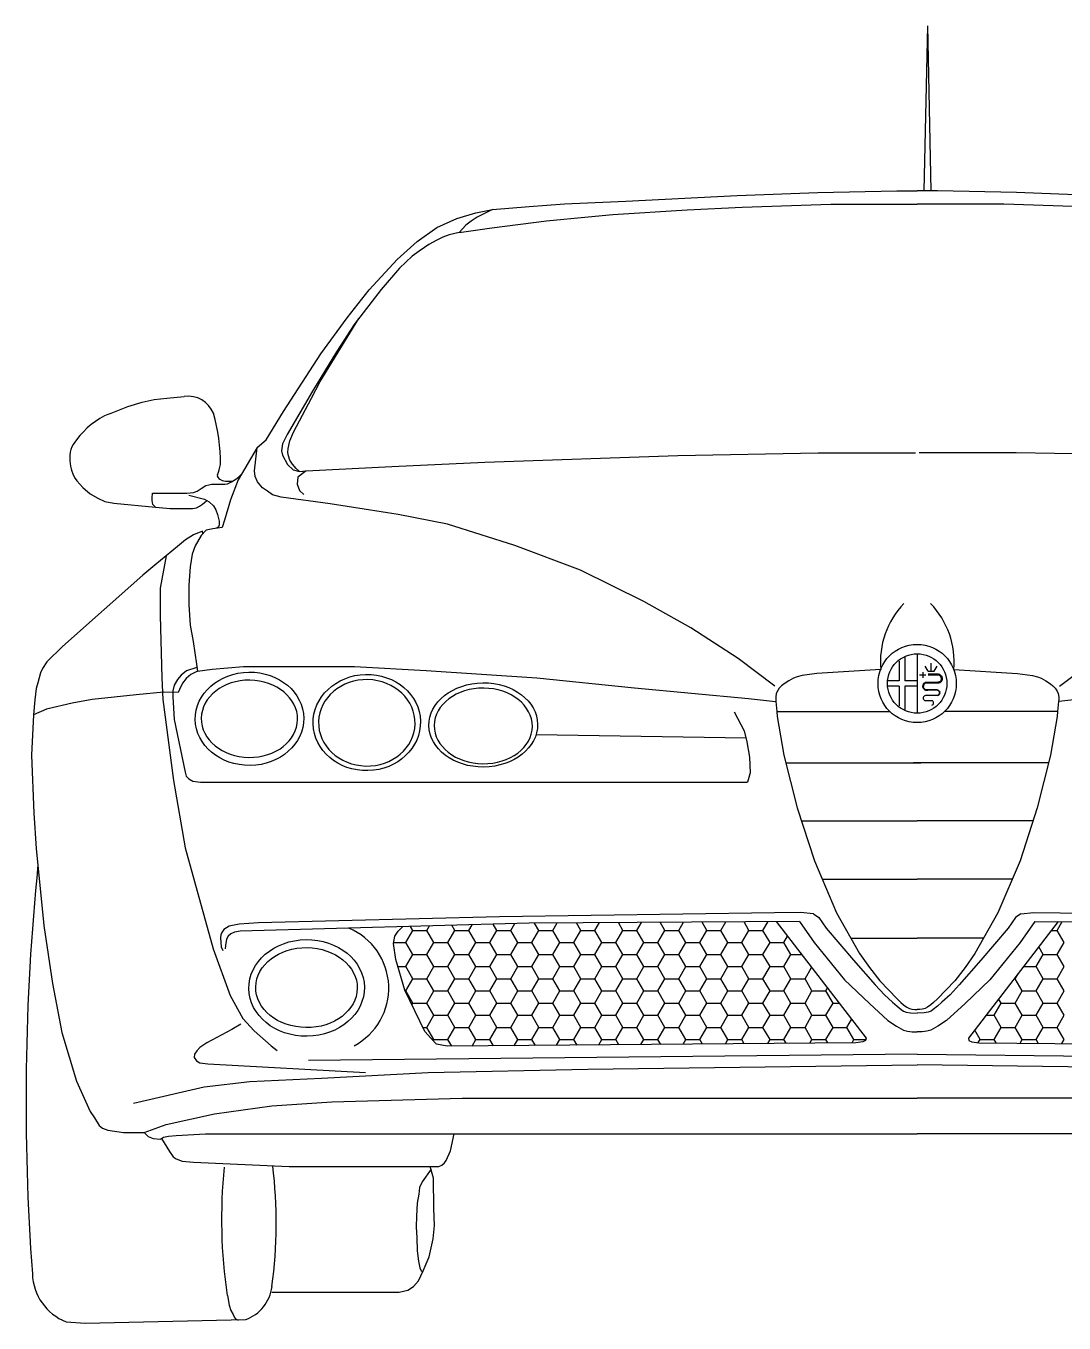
# Model space of a CAD drawing. Header units: millimetres. Extents: x 116290 to 180258, y 22146 to 121276.
# Drawn here: x 155717 to 156751, y 41388 to 42681 of the extents above; entities that cross this region are included whole.
import ezdxf

# ---------------------------------------------------------------- set-up
doc = ezdxf.new("R2010")
doc.units = ezdxf.units.MM

# ---------------------------------------------------------------- blocks, each defined once
blk = doc.blocks.new('A$C01937987')
for p, q in [((898.3, 1292.7), (894.7, 1128.4)), ((898.3, 1292.7), (901.8, 1128.4)), ((708.6, 1123.7), (789.2, 1126.7)), ((789.2, 1126.7), (867.9, 1128.4)), ((867.9, 1128.4), (888.1, 1128.4)), ((908.4, 1128.4), (888.1, 1128.4)), ((987.1, 1126.7), (908.4, 1128.4)), ((1067.7, 1123.7), (987.1, 1126.7)), ((464.7, 1109.7), (501.2, 1112.7)), ((501.2, 1112.7), (536.7, 1115.4)), ((536.7, 1115.4), (597.6, 1118.1)), ((597.6, 1118.1), (708.6, 1123.7)), ((658.9, 1109.5), (713.6, 1112.1)), ((713.6, 1112.1), (802, 1115)), ((802, 1115), (855, 1115)), ((855, 1115), (888.1, 1115)), ((921.3, 1115), (888.1, 1115)), ((974.3, 1115), (921.3, 1115)), ((1062.7, 1112.1), (974.3, 1115)), ((409.3, 1091.9), (429.2, 1100.8)), ((429.2, 1100.8), (448.1, 1106.4)), ((449.4, 1102.2), (443.5, 1098)), ((448.1, 1106.4), (464.7, 1109.7)), ((464.7, 1109.7), (449.4, 1102.2)), ((518.6, 1098.5), (560.3, 1102.5)), ((560.3, 1102.5), (584.7, 1104.9)), ((584.7, 1104.9), (658.9, 1109.5)), ((389.6, 1078), (409.3, 1091.9)), ((431.6, 1086.7), (421.6, 1084.5)), ((438.1, 1094.2), (431.6, 1086.7)), ((431.6, 1086.7), (464, 1091.6)), ((443.5, 1098), (438.1, 1094.2)), ((464, 1091.6), (518.6, 1098.5)), ((369.6, 1059.9), (389.6, 1078)), ((401.4, 1074.9), (396.9, 1071.8)), ((409.2, 1079.3), (401.4, 1074.9)), ((415.4, 1082.2), (409.2, 1079.3)), ((421.6, 1084.5), (415.4, 1082.2)), ((384.8, 1063.4), (372, 1051.2)), ((391.7, 1068.4), (384.8, 1063.4)), ((396.9, 1071.8), (391.7, 1068.4)), ((341.8, 1029.7), (369.6, 1059.9)), ((372, 1051.2), (353.9, 1030.1)), ((320, 1001.8), (341.8, 1029.7)), ((353.9, 1030.1), (327, 995.2)), ((292.9, 938.2), (331.5, 1001.1)), ((293.6, 966), (320, 1001.8)), ((327, 995.2), (309.3, 967.8)), ((256.6, 908.4), (293.6, 966)), ((309.3, 967.8), (285.4, 928.6)), ((284.4, 921.9), (292.9, 938.2)), ((101.3, 913.4), (115.7, 917.8)), ((115.7, 917.8), (127.6, 920.4)), ((127.6, 920.4), (140.1, 921.9)), ((140.1, 921.9), (157.5, 923.4)), ((285.4, 928.6), (260, 885.6)), ((266.3, 887.8), (284.4, 921.9)), ((83, 906.2), (101.3, 913.4)), ((239.2, 880.2), (256.6, 908.4)), ((230.1, 872.6), (239.2, 880.2)), ((260, 885.6), (255.4, 876.2)), ((261, 871.6), (262.8, 879.2)), ((262.8, 879.2), (266.3, 887.8)), ((230.1, 872.6), (211.2, 840.2)), ((227.6, 849.4), (230.1, 872.6)), ((255.4, 876.2), (254.5, 869.4)), ((254.5, 869.4), (255.4, 865.1)), ((260.8, 867.7), (261, 871.6)), ((261.4, 864.2), (260.8, 867.7)), ((649.5, 864.6), (789.4, 867.2)), ((789.4, 867.2), (886.3, 867.2)), ((986.9, 867.2), (890, 867.2)), ((1126.8, 864.6), (986.9, 867.2)), ((255.4, 865.1), (260.4, 855.6)), ((260.4, 855.6), (266.2, 850.3)), ((262.8, 860), (261.4, 864.2)), ((265.6, 856), (262.8, 860)), ((269.2, 851.5), (265.6, 856)), ((278.9, 849.2), (364.6, 853.8)), ((364.6, 853.8), (457.3, 857.8)), ((457.3, 857.8), (649.5, 864.6)), ((190.6, 845.5), (190.5, 844)), ((190.5, 844), (190.9, 843)), ((190.9, 843), (191.9, 841.7)), ((191.9, 841.7), (192.9, 840.9)), ((192.9, 840.9), (195.3, 839.6)), ((211.2, 840.2), (203.7, 820.3)), ((204.8, 838.2), (209.9, 841.6)), ((209.9, 841.6), (212, 843.5)), ((212, 843.5), (214.7, 846.1)), ((228.2, 843.7), (227.6, 849.4)), ((230.5, 838.3), (228.2, 843.7)), ((266.2, 850.3), (272.5, 848.7)), ((272.5, 848.7), (269.2, 851.5)), ((270.6, 843.1), (270, 836.1)), ((278.9, 849.2), (270.6, 843.1)), ((272.5, 848.7), (278.9, 849.2)), ((50.5, 839.5), (56.6, 832.8)), ((56.6, 832.8), (63.6, 826.5)), ((160, 827.2), (166.9, 827.8)), ((166.9, 827.8), (170.5, 829.2)), ((170.5, 829.2), (174.5, 831.6)), ((174.5, 831.6), (179.1, 834.7)), ((179.1, 834.7), (182, 835.5)), ((182, 835.5), (184.7, 836)), ((184.7, 836), (187.6, 836)), ((187.6, 836), (198.1, 836)), ((195.3, 839.6), (198.7, 839)), ((198.1, 836), (200.5, 836.4)), ((198.7, 839), (201.2, 839)), ((200.5, 836.4), (202.5, 837.2)), ((201.2, 839), (203.7, 839)), ((202.5, 837.2), (204.8, 838.2)), ((203.7, 839), (206.3, 839.2)), ((235.4, 832.5), (230.5, 838.3)), ((240.5, 828.9), (235.4, 832.5)), ((245.4, 825.3), (240.5, 828.9)), ((270, 836.1), (272.5, 829.8)), ((272.5, 829.8), (276.6, 825.6)), ((63.6, 826.5), (71.3, 822)), ((71.3, 822), (78.3, 818.9)), ((78.3, 818.9), (87.5, 817.2)), ((87.5, 817.2), (128.8, 813)), ((125.5, 822.5), (125.9, 827.2)), ((125.7, 819.7), (125.5, 822.5)), ((126.1, 815.9), (125.7, 819.7)), ((125.9, 827.2), (160, 827.2)), ((128.8, 813), (126.1, 815.9)), ((162.2, 825), (177.6, 821.2)), ((172.7, 814.1), (175.6, 816)), ((175.6, 816), (177.6, 817.7)), ((177.6, 821.2), (182.5, 818.3)), ((177.6, 817.7), (180, 819.8)), ((182.5, 818.3), (186.7, 814.6)), ((186.7, 814.6), (188.9, 810.5)), ((203.7, 820.3), (197.6, 800.3)), ((254.1, 823.1), (245.4, 825.3)), ((303, 816.4), (254.1, 823.1)), ((370.7, 805.9), (303, 816.4)), ((128.8, 813), (143.4, 811.9)), ((143.4, 811.9), (158.5, 811.9)), ((158.5, 811.9), (165.8, 811.9)), ((165.8, 811.9), (169.6, 812.5)), ((169.6, 812.5), (172.7, 814.1)), ((188.9, 810.5), (190.6, 805.7)), ((190.6, 805.7), (192.5, 799.1)), ((419.8, 796.2), (370.7, 805.9)), ((175.7, 789.1), (166.6, 785.4)), ((179.4, 790.2), (174.5, 785)), ((176.2, 786.8), (175.7, 789.1)), ((186, 791.6), (179.4, 790.2)), ((195.4, 792.8), (186, 791.6)), ((191.7, 793.5), (189.9, 792.1)), ((192.2, 795.6), (191.7, 793.5)), ((192.5, 799.1), (192.2, 795.6)), ((197.6, 800.3), (195.4, 792.8)), ((487.2, 774.9), (419.8, 796.2)), ((158.8, 780.4), (150.9, 774)), ((166.6, 785.4), (158.8, 780.4)), ((174.5, 785), (168.5, 774.5)), ((150.9, 774), (128.2, 755.3)), ((139.6, 764.7), (133.4, 732.5)), ((165.5, 766.4), (163.3, 753.6)), ((168.5, 774.5), (165.5, 766.4)), ((552.6, 750.3), (487.2, 774.9)), ((128.2, 755.3), (116.3, 745.3)), ((163.3, 753.6), (162.2, 735.5)), ((615.5, 719.2), (552.6, 750.3)), ((116.3, 745.3), (36.1, 674.1)), ((133.4, 732.5), (133.4, 705)), ((162.2, 735.5), (162.2, 715.8)), ((162.2, 715.8), (163.3, 695.4)), ((662.5, 693), (615.5, 719.2)), ((133.4, 705), (135.2, 643)), ((163.3, 695.4), (166.3, 679.3)), ((709.5, 662.4), (662.5, 693)), ((36.1, 674.1), (20.7, 659)), ((166.3, 679.3), (169.6, 656.8)), ((746.2, 634.6), (709.5, 662.4)), ((870.1, 659.6), (870.1, 640.7)), ((875.7, 664.3), (875.7, 640.7)), ((888.1, 666.9), (888.1, 607.8)), ((1030.1, 634.6), (1066.8, 662.4)), ((14.4, 647.9), (11.5, 637.9)), ((16.3, 652.5), (14.4, 647.9)), ((20.7, 659), (16.3, 652.5)), ((159.9, 650), (154.3, 645.8)), ((170.2, 653.3), (159.9, 650)), ((170.7, 649.8), (164.2, 646.2)), ((169.6, 656.8), (170.7, 649.8)), ((170.7, 649.8), (185.3, 651.8)), ((185.3, 651.8), (216.7, 654.2)), ((216.7, 654.2), (254.3, 654.2)), ((254.3, 654.2), (327.4, 654.2)), ((327.4, 654.2), (398.8, 650.4)), ((398.8, 650.4), (508.9, 642.9)), ((893.6, 648.8), (893.6, 643.2)), ((898.9, 649.8), (896, 654.5)), ((898.9, 649.8), (905, 649.8)), ((901.9, 649.8), (901.9, 657.7)), ((905, 649.8), (907.9, 654.5)), ((11.5, 637.9), (10, 632.5)), ((135.2, 643), (136.1, 621.5)), ((147.6, 635.8), (146.2, 630)), ((150.7, 641.5), (147.6, 635.8)), ((154.3, 645.8), (150.7, 641.5)), ((155.7, 637.6), (152.8, 631.5)), ((159.5, 642.3), (155.7, 637.6)), ((164.2, 646.2), (159.5, 642.3)), ((508.9, 642.9), (606.2, 633)), ((870.1, 639.9), (858.8, 639.9)), ((870.1, 634.6), (858.8, 634.6)), ((870.1, 640.8), (870.1, 639.9)), ((870.1, 634.6), (870.1, 615.1)), ((875.7, 640.7), (875.7, 639.9)), ((875.9, 639.9), (875.7, 639.9)), ((875.7, 634.6), (875.7, 610.5)), ((875.9, 634.6), (875.7, 634.6)), ((888.1, 639.9), (875.9, 639.9)), ((888.1, 634.6), (875.9, 634.6)), ((890.4, 646.1), (896.8, 646.1)), ((8.7, 621.2), (7.2, 606)), ((10, 632.5), (8.7, 621.2)), ((65.8, 621.4), (45.7, 617.7)), ((87.8, 623.7), (65.8, 621.4)), ((109.5, 626), (87.8, 623.7)), ((137.2, 628.6), (109.5, 626)), ((136.1, 621.5), (146.9, 540.7)), ((151.5, 628.3), (137.2, 628.6)), ((146.2, 630), (146.2, 624.2)), ((146.2, 624.2), (147.5, 601.5)), ((152.8, 631.5), (151.5, 628.3)), ((606.2, 633), (719.9, 622.4)), ((719.9, 622.4), (747, 619.6)), ((1056.4, 622.4), (1029.3, 619.6)), ((20.1, 611.9), (7.2, 606)), ((45.7, 617.7), (20.1, 611.9)), ((705.7, 609.3), (715.8, 590.2)), ((748.2, 609.6), (860.7, 609.6)), ((896.6, 620.4), (903, 620.4)), ((1028.1, 609.6), (915.6, 609.6)), ((7.2, 606), (5.2, 565.8)), ((147.5, 601.5), (158.3, 548.9)), ((715.8, 590.2), (718.4, 579.1)), ((718.4, 579.1), (721, 563.9)), ((5.2, 565.8), (7.6, 508.1)), ((721, 563.9), (721.7, 548.4)), ((158.3, 548.9), (159.4, 544.9)), ((159.4, 544.9), (162, 542.3)), ((721.7, 548.4), (719.1, 539.2)), ((146.9, 540.7), (158.5, 473.5)), ((162, 542.3), (166.2, 540.2)), ((166.2, 540.2), (173.9, 539.2)), ((173.9, 539.2), (719.1, 539.2)), ((7.6, 508.1), (10.1, 473.1)), ((10.1, 473.1), (17.7, 396.3)), ((158.5, 473.5), (186.3, 372.8)), ((471.6, 404.7), (231.5, 399)), ((745.8, 408.9), (471.6, 404.7)), ((771.8, 409.3), (745.8, 408.9)), ((784.8, 408), (771.8, 409.3)), ((784.8, 408), (790.1, 404.2)), ((790.1, 404.2), (797.4, 393.6)), ((986.2, 404.2), (978.9, 393.6)), ((991.5, 408), (986.2, 404.2)), ((991.5, 408), (1004.5, 409.3)), ((1004.5, 409.3), (1030.5, 408.9)), ((1030.5, 408.9), (1304.7, 404.7)), ((17.7, 396.3), (26.3, 338.3)), ((194.9, 389.4), (194, 386.9)), ((197.1, 392.2), (194.9, 389.4)), ((202.2, 395.6), (197.1, 392.2)), ((203.9, 387.9), (201.4, 385.5)), ((212.4, 397.5), (202.2, 395.6)), ((207.7, 389.6), (203.9, 387.9)), ((213.4, 390.5), (207.7, 389.6)), ((231.5, 399), (212.4, 397.5)), ((501.4, 398.7), (213.4, 390.5)), ((367.5, 385.7), (370.6, 390.7)), ((370.6, 390.7), (375.5, 395.1)), ((378.4, 379.3), (385.4, 391.4)), ((385.4, 391.4), (383.1, 395.3)), ((385.4, 391.4), (399.3, 391.4)), ((399.3, 391.4), (401.9, 395.8)), ((406.3, 379.3), (399.3, 391.4)), ((420.3, 379.3), (427.3, 391.4)), ((427.3, 391.4), (424.3, 396.5)), ((427.3, 391.4), (441.2, 391.4)), ((441.2, 391.4), (444.5, 397)), ((448.2, 379.3), (441.2, 391.4)), ((462.2, 379.3), (469.1, 391.4)), ((469.1, 391.4), (465.5, 397.6)), ((469.1, 391.4), (483.1, 391.4)), ((483.1, 391.4), (487, 398.3)), ((490.1, 379.3), (483.1, 391.4)), ((770.9, 400.3), (501.4, 398.7)), ((504, 379.3), (511, 391.4)), ((511, 391.4), (506.8, 398.7)), ((511, 391.4), (525, 391.4)), ((525, 391.4), (529.3, 398.8)), ((532, 379.3), (525, 391.4)), ((545.9, 379.3), (552.9, 391.4)), ((552.9, 391.4), (548.6, 398.9)), ((552.9, 391.4), (566.9, 391.4)), ((566.9, 391.4), (571.3, 399.1)), ((573.8, 379.3), (566.9, 391.4)), ((587.8, 379.3), (594.8, 391.4)), ((594.8, 391.4), (590.3, 399.2)), ((594.8, 391.4), (608.7, 391.4)), ((608.7, 391.4), (613.3, 399.3)), ((615.7, 379.3), (608.7, 391.4)), ((629.7, 379.3), (636.7, 391.4)), ((636.7, 391.4), (632, 399.5)), ((636.7, 391.4), (650.6, 391.4)), ((650.6, 391.4), (655.3, 399.6)), ((657.6, 379.3), (650.6, 391.4)), ((671.6, 379.3), (678.5, 391.4)), ((678.5, 391.4), (673.8, 399.7)), ((678.5, 391.4), (692.5, 391.4)), ((692.5, 391.4), (697.4, 399.8)), ((699.5, 379.3), (692.5, 391.4)), ((713.4, 379.3), (720.4, 391.4)), ((720.4, 391.4), (715.5, 400)), ((720.4, 391.4), (734.4, 391.4)), ((734.4, 391.4), (739.4, 400.1)), ((741.4, 379.3), (734.4, 391.4)), ((747.7, 400.2), (837.1, 284)), ((770.9, 400.3), (785.4, 379.3)), ((797.4, 393.6), (824.7, 361.7)), ((1028.6, 400.2), (939.2, 284)), ((978.9, 393.6), (951.6, 361.7)), ((1005.4, 400.3), (990.9, 379.3)), ((1005.4, 400.3), (1274.9, 398.7)), ((1021.9, 391.4), (1027.6, 391.4)), ((1027.6, 391.4), (1032.6, 400.1)), ((1034.5, 379.3), (1027.6, 391.4)), ((194, 386.9), (193.6, 383.9)), ((193.6, 383.9), (194.4, 375.1)), ((194.4, 375.1), (195.9, 371.4)), ((198.5, 376.3), (198.2, 373.1)), ((199.6, 382.6), (198.5, 376.3)), ((201.4, 385.5), (199.6, 382.6)), ((366.2, 378.3), (367.5, 385.7)), ((368.4, 362.2), (366.2, 378.3)), ((366.4, 379.3), (378.4, 379.3)), ((385.4, 367.2), (378.4, 379.3)), ((399.3, 367.2), (406.3, 379.3)), ((406.3, 379.3), (420.3, 379.3)), ((427.3, 367.2), (420.3, 379.3)), ((441.2, 367.2), (448.2, 379.3)), ((448.2, 379.3), (462.2, 379.3)), ((469.1, 367.2), (462.2, 379.3)), ((483.1, 367.2), (490.1, 379.3)), ((490.1, 379.3), (504, 379.3)), ((511, 367.2), (504, 379.3)), ((525, 367.2), (532, 379.3)), ((532, 379.3), (545.9, 379.3)), ((552.9, 367.2), (545.9, 379.3)), ((566.9, 367.2), (573.8, 379.3)), ((573.8, 379.3), (587.8, 379.3)), ((594.8, 367.2), (587.8, 379.3)), ((608.7, 367.2), (615.7, 379.3)), ((615.7, 379.3), (629.7, 379.3)), ((636.7, 367.2), (629.7, 379.3)), ((650.6, 367.2), (657.6, 379.3)), ((657.6, 379.3), (671.6, 379.3)), ((678.5, 367.2), (671.6, 379.3)), ((692.5, 367.2), (699.5, 379.3)), ((699.5, 379.3), (713.4, 379.3)), ((720.4, 367.2), (713.4, 379.3)), ((734.4, 367.2), (741.4, 379.3)), ((741.4, 379.3), (755.3, 379.3)), ((755.3, 379.3), (758.9, 385.6)), ((762.3, 367.2), (755.3, 379.3)), ((785.4, 379.3), (815.7, 342.1)), ((954.2, 383.5), (888.1, 383.5)), ((990.9, 379.3), (960.6, 342.1)), ((1013.6, 367.2), (1009.2, 374.9)), ((1027.6, 367.2), (1034.5, 379.3)), ((186.3, 372.8), (203.2, 326.4)), ((377.4, 331.8), (368.4, 362.2)), ((378.4, 355.2), (385.4, 367.2)), ((385.4, 367.2), (399.3, 367.2)), ((406.3, 355.2), (399.3, 367.2)), ((420.3, 355.2), (427.3, 367.2)), ((427.3, 367.2), (441.2, 367.2)), ((448.2, 355.2), (441.2, 367.2)), ((462.2, 355.2), (469.1, 367.2)), ((469.1, 367.2), (483.1, 367.2)), ((490.1, 355.2), (483.1, 367.2)), ((504, 355.2), (511, 367.2)), ((511, 367.2), (525, 367.2)), ((532, 355.2), (525, 367.2)), ((545.9, 355.2), (552.9, 367.2)), ((552.9, 367.2), (566.9, 367.2)), ((573.8, 355.2), (566.9, 367.2)), ((587.8, 355.2), (594.8, 367.2)), ((594.8, 367.2), (608.7, 367.2)), ((615.7, 355.2), (608.7, 367.2)), ((629.7, 355.2), (636.7, 367.2)), ((636.7, 367.2), (650.6, 367.2)), ((657.6, 355.2), (650.6, 367.2)), ((671.6, 355.2), (678.5, 367.2)), ((678.5, 367.2), (692.5, 367.2)), ((699.5, 355.2), (692.5, 367.2)), ((713.4, 355.2), (720.4, 367.2)), ((720.4, 367.2), (734.4, 367.2)), ((741.4, 355.2), (734.4, 367.2)), ((755.3, 355.2), (762.3, 367.2)), ((762.3, 367.2), (773, 367.2)), ((1006.6, 355.2), (1013.6, 367.2)), ((1013.6, 367.2), (1027.6, 367.2)), ((1034.5, 355.2), (1027.6, 367.2)), ((370.5, 355.2), (378.4, 355.2)), ((385.4, 343.1), (378.4, 355.2)), ((399.3, 343.1), (406.3, 355.2)), ((406.3, 355.2), (420.3, 355.2)), ((427.3, 343.1), (420.3, 355.2)), ((441.2, 343.1), (448.2, 355.2)), ((448.2, 355.2), (462.2, 355.2)), ((469.1, 343.1), (462.2, 355.2)), ((483.1, 343.1), (490.1, 355.2)), ((490.1, 355.2), (504, 355.2)), ((511, 343.1), (504, 355.2)), ((525, 343.1), (532, 355.2)), ((532, 355.2), (545.9, 355.2)), ((552.9, 343.1), (545.9, 355.2)), ((566.9, 343.1), (573.8, 355.2)), ((573.8, 355.2), (587.8, 355.2)), ((594.8, 343.1), (587.8, 355.2)), ((608.7, 343.1), (615.7, 355.2)), ((615.7, 355.2), (629.7, 355.2)), ((636.7, 343.1), (629.7, 355.2)), ((650.6, 343.1), (657.6, 355.2)), ((657.6, 355.2), (671.6, 355.2)), ((678.5, 343.1), (671.6, 355.2)), ((692.5, 343.1), (699.5, 355.2)), ((699.5, 355.2), (713.4, 355.2)), ((720.4, 343.1), (713.4, 355.2)), ((734.4, 343.1), (741.4, 355.2)), ((741.4, 355.2), (755.3, 355.2)), ((762.3, 343.1), (755.3, 355.2)), ((776.3, 343.1), (782.8, 354.5)), ((824.7, 361.7), (846.2, 337)), ((951.6, 361.7), (930.1, 337)), ((994, 355.2), (1006.6, 355.2)), ((1013.6, 343.1), (1006.6, 355.2)), ((1027.6, 343.1), (1034.5, 355.2)), ((26.3, 338.3), (35.6, 289.6)), ((378.4, 331), (385.4, 343.1)), ((385.4, 343.1), (399.3, 343.1)), ((406.3, 331), (399.3, 343.1)), ((420.3, 331), (427.3, 343.1)), ((427.3, 343.1), (441.2, 343.1)), ((448.2, 331), (441.2, 343.1)), ((462.2, 331), (469.1, 343.1)), ((469.1, 343.1), (483.1, 343.1)), ((490.1, 331), (483.1, 343.1)), ((504, 331), (511, 343.1)), ((511, 343.1), (525, 343.1)), ((532, 331), (525, 343.1)), ((545.9, 331), (552.9, 343.1)), ((552.9, 343.1), (566.9, 343.1)), ((573.8, 331), (566.9, 343.1)), ((587.8, 331), (594.8, 343.1)), ((594.8, 343.1), (608.7, 343.1)), ((615.7, 331), (608.7, 343.1)), ((629.7, 331), (636.7, 343.1)), ((636.7, 343.1), (650.6, 343.1)), ((657.6, 331), (650.6, 343.1)), ((671.6, 331), (678.5, 343.1)), ((678.5, 343.1), (692.5, 343.1)), ((699.5, 331), (692.5, 343.1)), ((713.4, 331), (720.4, 343.1)), ((720.4, 343.1), (734.4, 343.1)), ((741.4, 331), (734.4, 343.1)), ((755.3, 331), (762.3, 343.1)), ((762.3, 343.1), (776.3, 343.1)), ((783.2, 331), (776.3, 343.1)), ((815.7, 342.1), (840.4, 318.5)), ((846.2, 337), (855.4, 327)), ((930.1, 337), (920.9, 327)), ((960.6, 342.1), (935.9, 318.5)), ((984.7, 343.1), (985.7, 343.1)), ((985.7, 343.1), (988.7, 348.2)), ((992.7, 331), (985.7, 343.1)), ((1006.6, 331), (1013.6, 343.1)), ((1013.6, 343.1), (1027.6, 343.1)), ((1034.5, 331), (1027.6, 343.1)), ((203.2, 326.4), (215.8, 303.7)), ((397.4, 290.7), (377.4, 331.8)), ((377.8, 331), (378.4, 331)), ((385.4, 318.9), (378.4, 331)), ((399.3, 318.9), (406.3, 331)), ((406.3, 331), (420.3, 331)), ((427.3, 318.9), (420.3, 331)), ((441.2, 318.9), (448.2, 331)), ((448.2, 331), (462.2, 331)), ((469.1, 318.9), (462.2, 331)), ((483.1, 318.9), (490.1, 331)), ((490.1, 331), (504, 331)), ((511, 318.9), (504, 331)), ((525, 318.9), (532, 331)), ((532, 331), (545.9, 331)), ((552.9, 318.9), (545.9, 331)), ((566.9, 318.9), (573.8, 331)), ((573.8, 331), (587.8, 331)), ((594.8, 318.9), (587.8, 331)), ((608.7, 318.9), (615.7, 331)), ((615.7, 331), (629.7, 331)), ((636.7, 318.9), (629.7, 331)), ((650.6, 318.9), (657.6, 331)), ((657.6, 331), (671.6, 331)), ((678.5, 318.9), (671.6, 331)), ((692.5, 318.9), (699.5, 331)), ((699.5, 331), (713.4, 331)), ((720.4, 318.9), (713.4, 331)), ((734.4, 318.9), (741.4, 331)), ((741.4, 331), (755.3, 331)), ((762.3, 318.9), (755.3, 331)), ((776.3, 318.9), (783.2, 331)), ((783.2, 331), (797.2, 331)), ((797.2, 331), (798.8, 333.7)), ((804.2, 318.9), (797.2, 331)), ((855.4, 327), (863.5, 319.7)), ((920.9, 327), (912.8, 319.7)), ((985.7, 318.9), (992.7, 331)), ((992.7, 331), (1006.6, 331)), ((1013.6, 318.9), (1006.6, 331)), ((1027.6, 318.9), (1034.5, 331)), ((384.5, 317.3), (385.4, 318.9)), ((385.4, 318.9), (399.3, 318.9)), ((406.3, 306.8), (399.3, 318.9)), ((420.3, 306.8), (427.3, 318.9)), ((427.3, 318.9), (441.2, 318.9)), ((448.2, 306.8), (441.2, 318.9)), ((462.2, 306.8), (469.1, 318.9)), ((469.1, 318.9), (483.1, 318.9)), ((490.1, 306.8), (483.1, 318.9)), ((504, 306.8), (511, 318.9)), ((511, 318.9), (525, 318.9)), ((532, 306.8), (525, 318.9)), ((545.9, 306.8), (552.9, 318.9)), ((552.9, 318.9), (566.9, 318.9)), ((573.8, 306.8), (566.9, 318.9)), ((587.8, 306.8), (594.8, 318.9)), ((594.8, 318.9), (608.7, 318.9)), ((615.7, 306.8), (608.7, 318.9)), ((629.7, 306.8), (636.7, 318.9)), ((636.7, 318.9), (650.6, 318.9)), ((657.6, 306.8), (650.6, 318.9)), ((671.6, 306.8), (678.5, 318.9)), ((678.5, 318.9), (692.5, 318.9)), ((699.5, 306.8), (692.5, 318.9)), ((713.4, 306.8), (720.4, 318.9)), ((720.4, 318.9), (734.4, 318.9)), ((741.4, 306.8), (734.4, 318.9)), ((755.3, 306.8), (762.3, 318.9)), ((762.3, 318.9), (776.3, 318.9)), ((783.2, 306.8), (776.3, 318.9)), ((797.2, 306.8), (804.2, 318.9)), ((804.2, 318.9), (810.2, 318.9)), ((840.4, 318.5), (858.9, 301.7)), ((863.5, 319.7), (868, 315.9)), ((868, 315.9), (872.2, 312.6)), ((872.2, 312.6), (874.3, 310.9)), ((874.3, 310.9), (877.2, 309.9)), ((902, 310.9), (899.1, 309.9)), ((904.1, 312.6), (902, 310.9)), ((908.3, 315.9), (904.1, 312.6)), ((912.8, 319.7), (908.3, 315.9)), ((935.9, 318.5), (917.4, 301.7)), ((964.7, 306.8), (971.7, 318.9)), ((971.7, 318.9), (969.3, 323.1)), ((971.7, 318.9), (985.7, 318.9)), ((992.7, 306.8), (985.7, 318.9)), ((1006.6, 306.8), (1013.6, 318.9)), ((1013.6, 318.9), (1027.6, 318.9)), ((1034.5, 306.8), (1027.6, 318.9)), ((213.9, 298), (205, 292.6)), ((215.8, 303.7), (227.3, 291.1)), ((399.3, 294.7), (406.3, 306.8)), ((406.3, 306.8), (420.3, 306.8)), ((427.3, 294.7), (420.3, 306.8)), ((441.2, 294.7), (448.2, 306.8)), ((448.2, 306.8), (462.2, 306.8)), ((469.1, 294.7), (462.2, 306.8)), ((483.1, 294.7), (490.1, 306.8)), ((490.1, 306.8), (504, 306.8)), ((511, 294.7), (504, 306.8)), ((525, 294.7), (532, 306.8)), ((532, 306.8), (545.9, 306.8)), ((552.9, 294.7), (545.9, 306.8)), ((566.9, 294.7), (573.8, 306.8)), ((573.8, 306.8), (587.8, 306.8)), ((594.8, 294.7), (587.8, 306.8)), ((608.7, 294.7), (615.7, 306.8)), ((615.7, 306.8), (629.7, 306.8)), ((636.7, 294.7), (629.7, 306.8)), ((650.6, 294.7), (657.6, 306.8)), ((657.6, 306.8), (671.6, 306.8)), ((678.5, 294.7), (671.6, 306.8)), ((692.5, 294.7), (699.5, 306.8)), ((699.5, 306.8), (713.4, 306.8)), ((720.4, 294.7), (713.4, 306.8)), ((734.4, 294.7), (741.4, 306.8)), ((741.4, 306.8), (755.3, 306.8)), ((762.3, 294.7), (755.3, 306.8)), ((776.3, 294.7), (783.2, 306.8)), ((783.2, 306.8), (797.2, 306.8)), ((804.2, 294.7), (797.2, 306.8)), ((818.1, 294.7), (822.7, 302.6)), ((858.9, 301.7), (867.5, 296)), ((877.2, 309.9), (881.3, 309.3)), ((881.3, 309.3), (888.1, 308.8)), ((895, 309.3), (888.1, 308.8)), ((899.1, 309.9), (895, 309.3)), ((917.4, 301.7), (908.8, 296)), ((956.8, 306.8), (964.7, 306.8)), ((971.7, 294.7), (964.7, 306.8)), ((985.7, 294.7), (992.7, 306.8)), ((992.7, 306.8), (1006.6, 306.8)), ((1013.6, 294.7), (1006.6, 306.8)), ((1027.6, 294.7), (1034.5, 306.8)), ((35.6, 289.6), (50.1, 241.1)), ((205, 292.6), (180.1, 279.3)), ((227.3, 291.1), (244.2, 276.2)), ((395.4, 294.7), (399.3, 294.7)), ((403.6, 283.6), (397.4, 290.7)), ((406.3, 282.6), (399.3, 294.7)), ((420.3, 282.6), (427.3, 294.7)), ((427.3, 294.7), (441.2, 294.7)), ((448.2, 282.6), (441.2, 294.7)), ((462.2, 282.6), (469.1, 294.7)), ((469.1, 294.7), (483.1, 294.7)), ((490.1, 282.6), (483.1, 294.7)), ((504, 282.6), (511, 294.7)), ((511, 294.7), (525, 294.7)), ((532, 282.6), (525, 294.7)), ((545.9, 282.6), (552.9, 294.7)), ((552.9, 294.7), (566.9, 294.7)), ((573.8, 282.6), (566.9, 294.7)), ((587.8, 282.6), (594.8, 294.7)), ((594.8, 294.7), (608.7, 294.7)), ((615.7, 282.6), (608.7, 294.7)), ((629.7, 282.6), (636.7, 294.7)), ((636.7, 294.7), (650.6, 294.7)), ((657.6, 282.6), (650.6, 294.7)), ((671.6, 282.6), (678.5, 294.7)), ((678.5, 294.7), (692.5, 294.7)), ((699.5, 282.6), (692.5, 294.7)), ((713.4, 282.6), (720.4, 294.7)), ((720.4, 294.7), (734.4, 294.7)), ((741.4, 282.6), (734.4, 294.7)), ((755.3, 282.6), (762.3, 294.7)), ((762.3, 294.7), (776.3, 294.7)), ((783.2, 282.6), (776.3, 294.7)), ((797.2, 282.6), (804.2, 294.7)), ((804.2, 294.7), (818.1, 294.7)), ((825.1, 282.6), (818.1, 294.7)), ((867.5, 296), (874.6, 292)), ((874.6, 292), (878.6, 290.8)), ((878.6, 290.8), (883.1, 290.1)), ((883.1, 290.1), (888.1, 290.1)), ((893.2, 290.1), (888.1, 290.1)), ((897.7, 290.8), (893.2, 290.1)), ((901.7, 292), (897.7, 290.8)), ((908.8, 296), (901.7, 292)), ((950.8, 282.6), (945.4, 292)), ((964.7, 282.6), (971.7, 294.7)), ((971.7, 294.7), (985.7, 294.7)), ((992.7, 282.6), (985.7, 294.7)), ((1006.6, 282.6), (1013.6, 294.7)), ((1013.6, 294.7), (1027.6, 294.7)), ((1034.5, 282.6), (1027.6, 294.7)), ((173.1, 274.6), (170.1, 271.4)), ((180.1, 279.3), (173.1, 274.6)), ((244.2, 276.2), (250.1, 271.5)), ((409, 277.9), (403.6, 283.6)), ((405.6, 281.4), (406.3, 282.6)), ((406.3, 282.6), (420.3, 282.6)), ((419.6, 275.8), (409, 277.9)), ((826.9, 279.4), (419.6, 275.8)), ((424.2, 275.9), (420.3, 282.6)), ((444.4, 276), (448.2, 282.6)), ((448.2, 282.6), (462.2, 282.6)), ((465.8, 276.2), (462.2, 282.6)), ((486.5, 276.4), (490.1, 282.6)), ((490.1, 282.6), (504, 282.6)), ((507.5, 276.6), (504, 282.6)), ((528.6, 276.8), (532, 282.6)), ((532, 282.6), (545.9, 282.6)), ((549.2, 277), (545.9, 282.6)), ((570.7, 277.2), (573.8, 282.6)), ((573.8, 282.6), (587.8, 282.6)), ((590.8, 277.3), (587.8, 282.6)), ((612.8, 277.5), (615.7, 282.6)), ((615.7, 282.6), (629.7, 282.6)), ((632.5, 277.7), (629.7, 282.6)), ((654.9, 277.9), (657.6, 282.6)), ((657.6, 282.6), (671.6, 282.6)), ((674.2, 278.1), (671.6, 282.6)), ((697, 278.3), (699.5, 282.6)), ((699.5, 282.6), (713.4, 282.6)), ((715.8, 278.4), (713.4, 282.6)), ((739.1, 278.7), (741.4, 282.6)), ((741.4, 282.6), (755.3, 282.6)), ((757.5, 278.8), (755.3, 282.6)), ((781.2, 279), (783.2, 282.6)), ((783.2, 282.6), (797.2, 282.6)), ((799.2, 279.2), (797.2, 282.6)), ((823.3, 279.4), (825.1, 282.6)), ((825.1, 282.6), (836.8, 282.6)), ((833.8, 280.4), (826.9, 279.4)), ((836.6, 281.6), (833.8, 280.4)), ((837.1, 284), (836.6, 281.6)), ((939.2, 284), (939.7, 281.6)), ((939.7, 281.6), (942.5, 280.4)), ((942.5, 280.4), (949.4, 279.4)), ((949, 279.5), (950.8, 282.6)), ((949.4, 279.4), (1356.7, 275.8)), ((950.8, 282.6), (964.7, 282.6)), ((966.7, 279.3), (964.7, 282.6)), ((990.6, 279.1), (992.7, 282.6)), ((992.7, 282.6), (1006.6, 282.6)), ((1008.8, 278.9), (1006.6, 282.6)), ((1032.3, 278.7), (1034.5, 282.6)), ((167.6, 268.1), (167.5, 264.6)), ((167.5, 264.6), (169.6, 261.5)), ((170.1, 271.4), (167.6, 268.1)), ((169.6, 261.5), (173.1, 259.4)), ((173.1, 259.4), (181.1, 258.2)), ((888.1, 268), (281.5, 261.6)), ((888.1, 268), (1494.8, 261.6)), ((181.1, 258.2), (338.3, 249.8)), ((294.3, 244.2), (400.6, 249.7)), ((400.6, 249.7), (559.8, 253.2)), ((559.8, 253.2), (888.1, 257.3)), ((1216.5, 253.2), (888.1, 257.3)), ((50.1, 241.1), (63.7, 211)), ((107, 219.3), (177.3, 235.6)), ((177.3, 235.6), (223, 240.7)), ((223, 240.7), (294.3, 244.2)), ((245, 216.6), (304.6, 220.6)), ((304.6, 220.6), (434.5, 224.3)), ((434.5, 224.3), (888.1, 224.3)), ((1341.8, 224.3), (888.1, 224.3)), ((63.7, 211), (68, 204.4)), ((139.5, 197.8), (187.6, 208.6)), ((187.6, 208.6), (245, 216.6)), ((68, 204.4), (72.8, 197)), ((72.8, 197), (76.2, 194.2)), ((76.2, 194.2), (81.5, 192.1)), ((117.7, 189.8), (139.5, 197.8)), ((81.5, 192.1), (96.9, 189.8)), ((96.9, 189.8), (117.7, 189.8)), ((117.7, 189.8), (121.7, 186)), ((121.7, 186), (126.7, 184)), ((126.7, 184), (133.7, 183.2)), ((133.7, 183.2), (134.7, 184.1)), ((134.7, 184.1), (136.9, 185.3)), ((134.7, 184.1), (142.9, 171)), ((136.9, 185.3), (142, 186.2)), ((142, 186.2), (149.4, 186.9)), ((149.4, 186.9), (178.7, 188.7)), ((178.7, 188.7), (212.3, 188.7)), ((212.3, 188.7), (284.3, 188.7)), ((284.3, 188.7), (888.1, 188.7)), ((423, 171.7), (426.5, 188.7)), ((1492, 188.7), (888.1, 188.7)), ((142.9, 171), (146.4, 165.7)), ((418.6, 162.1), (423, 171.7)), ((146.4, 165.7), (149.6, 163.6)), ((149.6, 163.6), (155.5, 161.4)), ((155.5, 161.4), (166.6, 160.3)), ((166.6, 160.3), (262, 156.1)), ((262, 156.1), (364.5, 156.1)), ((364.5, 156.1), (411.3, 156.1)), ((406.1, 144.4), (402.8, 156.1)), ((411.3, 156.1), (414.2, 157.3)), ((414.2, 157.3), (417.1, 159.6)), ((417.1, 159.6), (418.6, 162.1)), ((403.6, 153.3), (394.7, 140.6)), ((406.4, 114.1), (406.1, 144.4)), ((392.1, 135), (391.5, 128.5)), ((394.7, 140.6), (392.1, 135)), ((389.8, 119.4), (389, 106.5)), ((391.5, 128.5), (389.8, 119.4)), ((389, 106.5), (388.8, 96)), ((407.1, 97.1), (406.4, 114.1)), ((388.8, 96), (389.4, 84.9)), ((405.7, 84.1), (407.1, 97.1)), ((389.4, 84.9), (389.8, 72.1)), ((401.8, 66.1), (405.7, 84.1)), ((389.8, 72.1), (390.9, 61.6)), ((395.8, 52.2), (401.8, 66.1)), ((390.9, 61.6), (392.5, 55)), ((390.9, 42.2), (395.8, 52.2)), ((392.5, 55), (394, 51.5)), ((386.1, 36.6), (390.9, 42.2)), ((200.5, 27.6), (202.3, 17.9)), ((245, 30.9), (371.9, 30.9)), ((371.9, 30.9), (380.3, 32.7)), ((380.3, 32.7), (386.1, 36.6)), ((202.3, 17.9), (204.1, 12.7)), ((39.8, 1.3), (58.7, 0)), ((58.7, 0), (218.8, 3.5)), ((204.1, 12.7), (206.2, 8.4)), ((206.2, 8.4), (207.6, 5.6)), ((207.6, 5.6), (208.7, 4.3)), ((208.7, 4.3), (210.6, 3.3)), ((210.6, 3.3), (211.5, 3.3))]:
    blk.add_line(p, q)
at = {"lineweight": 30}
for p, q in [((788.1, 647.2), (773.3, 645.5)), ((851.8, 651.4), (788.1, 647.2)), ((924.5, 651.4), (988.2, 647.2)), ((988.2, 647.2), (1003, 645.5)), ((753, 635.1), (750.6, 632.6)), ((755.4, 637), (753, 635.1)), ((760, 640.2), (755.4, 637)), ((764.7, 642.7), (760, 640.2)), ((768.4, 644.1), (764.7, 642.7)), ((773.3, 645.5), (768.4, 644.1)), ((1003, 645.5), (1007.9, 644.1)), ((1007.9, 644.1), (1011.6, 642.7)), ((1011.6, 642.7), (1016.3, 640.2)), ((1016.3, 640.2), (1020.9, 637)), ((1020.9, 637), (1023.3, 635.1)), ((1023.3, 635.1), (1025.7, 632.6)), ((747.7, 627.4), (747.1, 623.9)), ((747.1, 623.9), (747.1, 621.5)), ((747.1, 621.5), (747.3, 619.3)), ((749.1, 630.4), (747.7, 627.4)), ((750.6, 632.6), (749.1, 630.4)), ((908.2, 625.4), (897.1, 625.4)), ((1025.7, 632.6), (1027.2, 630.4)), ((1027.2, 630.4), (1028.6, 627.4)), ((1028.6, 627.4), (1029.2, 623.9)), ((1029.2, 621.5), (1029, 619.3)), ((1029.2, 623.9), (1029.2, 621.5)), ((747.3, 619.3), (748.2, 609.6)), ((748.2, 609.6), (748.6, 604.6)), ((1028.1, 609.6), (1027.7, 604.6)), ((1029, 619.3), (1028.1, 609.6)), ((748.6, 604.6), (755.3, 566)), ((1027.7, 604.6), (1021, 566)), ((717.6, 582.8), (508.2, 586.2)), ((755.3, 566), (768.6, 513.4)), ((757.3, 558.3), (891.8, 558.3)), ((1019, 558.3), (884.5, 558.3)), ((1021, 566), (1007.7, 513.4)), ((768.6, 513.4), (785.7, 460.6)), ((1007.7, 513.4), (990.6, 460.6)), ((772.8, 500.5), (888.1, 500.5)), ((1003.5, 500.5), (888.1, 500.5)), ((785.7, 460.6), (807.8, 408.8)), ((990.6, 460.6), (968.5, 408.8)), ((793.5, 442.5), (888.1, 442.5)), ((982.8, 442.5), (888.1, 442.5)), ((807.8, 408.8), (830.7, 368.3)), ((968.5, 408.8), (945.6, 368.3)), ((822.1, 383.5), (888.1, 383.5)), ((830.7, 368.3), (840.5, 354.3)), ((945.6, 368.3), (935.8, 354.3)), ((840.5, 354.3), (850.7, 341.1)), ((935.8, 354.3), (925.6, 341.1)), ((850.7, 341.1), (868, 323)), ((925.6, 341.1), (908.3, 323)), ((868, 323), (871.8, 319.5)), ((871.8, 319.5), (874.5, 317.3)), ((874.5, 317.3), (877.9, 314.7)), ((877.9, 314.7), (880.3, 313.6)), ((880.3, 313.6), (882.8, 313)), ((882.8, 313), (885.7, 312.6)), ((885.7, 312.6), (888.1, 312.6)), ((890.6, 312.6), (888.1, 312.6)), ((893.5, 313), (890.6, 312.6)), ((896, 313.6), (893.5, 313)), ((898.4, 314.7), (896, 313.6)), ((901.8, 317.3), (898.4, 314.7)), ((904.5, 319.5), (901.8, 317.3)), ((908.3, 323), (904.5, 319.5))]:
    blk.add_line(p, q, dxfattribs=at)
at = {"lineweight": 40}
blk.add_line((908.6, 638.2), (898, 638.2), dxfattribs=at)
at = {"lineweight": 50}
blk.add_line((908, 646.3), (899.1, 646.3), dxfattribs=at)
at = {"lineweight": 35}
blk.add_line((897.5, 631), (907.8, 631), dxfattribs=at)
for radius in [39, 29.6]:
    blk.add_circle((888.1, 637.4), radius)
for centre, radius, start, end in [((161.4, 896.5), 27.2, 21.9756, 98.2628), ((112.5, 835.4), 76.7, 112.6395, 144.2611), ((21.6, 858.2), 172, 359.0991, 16.3935), ((69.4, 862.6), 26, 137.4954, 187.2448), ((77.6, 860), 34, 181.1417, 217.1832), ((156.2, 861.2), 37.8, 335.3844, 351.2976), ((935, 659.1), 83.6, 136.0459, 185.2824), ((841.3, 659.1), 83.6, 354.7176, 43.9541), ((902, 618.1), 2.45, 285.4431, 66.1878), ((2326.1, 221), 2326.3, 174.1886, 184.241), ((296.6, 333.7), 64.8, 297.7641, 67.322), ((698.1, 103.4), 503.4, 174.0802, 188.6636), ((-231.6, 99.9), 480.8, 352.4157, 6.7974), ((59.4, 50.8), 53.3, 181.9926, 248.3478), ((205.2, 41.2), 40.1, 289.8595, 353.1025)]:
    blk.add_arc(centre, radius, start, end)
at = {"lineweight": 50}
blk.add_arc((908.6, 642.3), 4.07, 268.9793, 98.7424, dxfattribs=at)
at = {"lineweight": 40}
blk.add_arc((897.5, 634.6), 3.65, 81.0188, 289.8117, dxfattribs=at)
at = {"lineweight": 30}
blk.add_arc((896.6, 622.9), 2.56, 78.4317, 287.4699, dxfattribs=at)
at = {"lineweight": 35}
blk.add_arc((907.8, 628.2), 2.77, 276.6928, 90.7471, dxfattribs=at)
for centre, major_axis, ratio in [((222.6, 602.2), (54.1, 0.7), 0.859361), ((339.5, 598.5), (53.5, 1.3), 0.896043), ((455.6, 596.1), (54.2, 0.6), 0.774577), ((279.5, 334), (57.6, 0.7), 0.836131), ((279.4, 334.3), (-50.6, 0.7), 0.78735)]:
    blk.add_ellipse(centre, major_axis=major_axis, ratio=ratio, start_param=3.141593, end_param=9.424778)
at = {"extrusion": (0, 0, -1)}
for centre, major_axis, ratio in [((222.5, 602.2), (-48, 0.6), 0.802357), ((455.6, 595.1), (-48.9, 0.5), 0.770746)]:
    blk.add_ellipse(centre, major_axis=major_axis, ratio=ratio, dxfattribs=at)
blk.add_ellipse((339.5, 598.2), major_axis=(-48.1, 1.2), ratio=0.894835, start_param=0, end_param=6.283185, dxfattribs=at)

msp = doc.modelspace()

# ---------------------------------------------------------------- block references
msp.add_blockref('A$C01937987', (155717, 41388.1))

doc.saveas('drawing.dxf')
